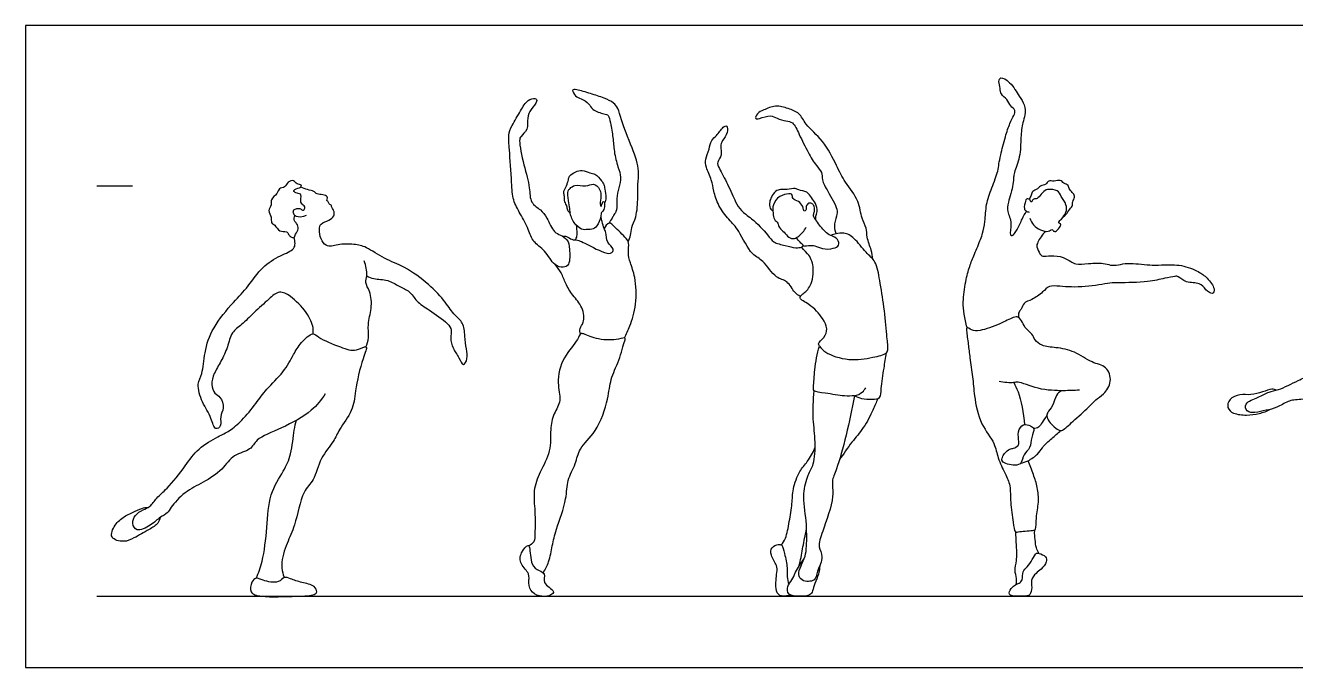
# Model space of a CAD drawing. Header units: millimetres. Extents: x 1.9 to 19.7, y 0.9 to 24.9.
# Drawn here: x 1.91 to 7.34, y 7.96 to 10.7 of the extents above; entities that cross this region are included whole.
import ezdxf

# ---------------------------------------------------------------- set-up
doc = ezdxf.new("R2010")
doc.units = ezdxf.units.MM
for name, color, linetype, true_color in [('AG-DIAGRAM', 7, 'Continuous', 0xfecc66), ('AG-GUIDE', 7, 'Continuous', 0xcccccc), ('AG-PEOPLE', 7, 'Continuous', 0x66ccff), ('X-VPRT', 6, 'Continuous', 0xff00ff)]:
    doc.layers.add(name, color=color, linetype=linetype, true_color=true_color)

msp = doc.modelspace()

# ---------------------------------------------------------------- linework, layer by layer
at = {"layer": 'AG-DIAGRAM'}
msp.add_line((2.2184, 8.2653), (15.6445, 8.2653), dxfattribs=at)
at = {"layer": 'AG-GUIDE'}
msp.add_line((2.2184, 10.0179), (2.3708, 10.0179), dxfattribs=at)
at = {"layer": 'AG-PEOPLE'}
for points, knots in [([(5.939, 9.413), (5.9335, 9.4318), (5.9257, 9.4713), (5.9196, 9.5234), (5.9314, 9.6092), (5.949, 9.6747), (5.969, 9.7244), (5.9972, 9.7897), (6.0058, 9.8156), (6.0171, 9.8681), (6.0185, 9.9401), (6.0437, 10.0077), (6.0715, 10.0799), (6.0742, 10.1119), (6.0829, 10.1527), (6.1017, 10.2278), (6.1199, 10.2839), (6.1383, 10.3175), (6.1475, 10.3424), (6.1222, 10.3584), (6.1118, 10.3893), (6.0811, 10.4084), (6.0817, 10.4349), (6.0718, 10.4628), (6.0819, 10.4876), (6.1278, 10.4598), (6.1608, 10.4008), (6.186, 10.3667), (6.1891, 10.3199), (6.1744, 10.2877), (6.1676, 10.2226), (6.168, 10.1446), (6.1403, 10.0774), (6.1373, 10.0548), (6.1372, 10.0226), (6.1136, 9.9476), (6.1086, 9.9083), (6.1343, 9.861), (6.1181, 9.8079), (6.1341, 9.8033), (6.156, 9.8334), (6.1734, 9.877), (6.1864, 9.8992), (6.1927, 9.9102)], [0, 0, 0, 0, 0.430989, 0.841103, 1.363163, 1.826485, 2.246664, 2.712831, 3.009982, 3.411232, 3.890248, 4.378306, 4.867517, 5.180061, 5.536784, 6.036633, 6.47539, 6.822276, 7.083442, 7.366471, 7.688271, 8.009726, 8.288677, 8.596388, 8.829133, 9.19662, 9.670705, 10.038275, 10.405139, 10.737348, 11.185195, 11.697738, 12.167268, 12.425421, 12.739867, 13.238121, 13.592532, 14.001531, 14.393078, 14.550926, 14.877423, 15.273461, 15.621511, 15.621511, 15.621511, 15.621511]), ([(4.4908, 9.7792), (4.4945, 9.7883), (4.5017, 9.8069), (4.503, 9.8425), (4.5274, 9.8848), (4.5327, 9.9703), (4.529, 10.025), (4.5411, 10.085), (4.5079, 10.1816), (4.4592, 10.2968), (4.4493, 10.3484), (4.428, 10.3746), (4.3866, 10.3953), (4.3303, 10.4116), (4.2748, 10.4297), (4.2452, 10.4315), (4.2657, 10.3982), (4.2882, 10.3916), (4.325, 10.3707), (4.3346, 10.3417), (4.386, 10.325), (4.4082, 10.3223), (4.4145, 10.284), (4.4264, 10.2235), (4.4288, 10.1662), (4.4449, 10.0993), (4.463, 10.0563), (4.449, 10.0091), (4.4397, 9.9654), (4.4447, 9.9158), (4.4293, 9.8943), (4.4216, 9.8808), (4.4124, 9.8659), (4.4079, 9.8585)], [0, 0, 0, 0, 0.312652, 0.647949, 1.049754, 1.581726, 2.012896, 2.44696, 3.034744, 3.689166, 4.098309, 4.416281, 4.80193, 5.255413, 5.708396, 5.94916, 6.250825, 6.547147, 6.907727, 7.222459, 7.634677, 7.889859, 8.223279, 8.683087, 9.128844, 9.605167, 9.995126, 10.387582, 10.782463, 11.184025, 11.467807, 11.695871, 11.990905, 11.990905, 11.990905, 11.990905]), ([(4.1774, 9.6823), (4.1886, 9.6731), (4.2118, 9.6677), (4.2427, 9.6802), (4.2401, 9.7484), (4.2343, 9.7896), (4.2001, 9.8093), (4.1717, 9.8193), (4.1432, 9.8823), (4.1183, 9.9167), (4.0687, 9.9452), (4.0718, 10.0144), (4.0435, 10.103), (4.0223, 10.2101), (4.0301, 10.2305), (4.0649, 10.2581), (4.0564, 10.3095), (4.0725, 10.3442), (4.1051, 10.3788), (4.0941, 10.3954), (4.0558, 10.3852), (4.0306, 10.3376), (3.9926, 10.2779), (3.9764, 10.2331), (3.9835, 10.1716), (3.9917, 10.0361), (3.9962, 9.9546), (4.0286, 9.9006), (4.065, 9.8336), (4.082, 9.7765), (4.1366, 9.7444), (4.1616, 9.6953), (4.1774, 9.6823)], [0, 0, 0, 0, 0.350197, 0.643699, 1.103804, 1.478169, 1.817807, 2.131416, 2.598537, 2.986446, 3.392797, 3.846154, 4.429372, 5.019924, 5.276264, 5.635346, 6.03617, 6.399574, 6.772858, 7.039598, 7.331995, 7.76382, 8.253672, 8.639206, 9.092765, 9.767398, 10.251158, 10.747629, 11.257447, 11.690307, 12.142396, 12.635122, 12.635122, 12.635122, 12.635122]), ([(5.5359, 9.7055), (5.5342, 9.7183), (5.5315, 9.7436), (5.5079, 9.7984), (5.5116, 9.8394), (5.4841, 9.881), (5.4802, 9.9565), (5.4149, 10.0334), (5.3808, 10.1055), (5.3278, 10.2128), (5.2481, 10.2761), (5.2249, 10.3309), (5.1738, 10.349), (5.1207, 10.3656), (5.0703, 10.3426), (5.0428, 10.3308), (5.0294, 10.3019), (5.0548, 10.3059), (5.0998, 10.3236), (5.1252, 10.3052), (5.1644, 10.2954), (5.1968, 10.2924), (5.2225, 10.2345), (5.2579, 10.1628), (5.2915, 10.1057), (5.3204, 10.078), (5.3171, 10.0411), (5.3437, 9.9941), (5.3877, 9.9198), (5.3804, 9.8906), (5.3676, 9.8443), (5.3749, 9.8235), (5.379, 9.8136)], [0, 0, 0, 0, 0.351368, 0.781341, 1.137042, 1.519805, 2.003467, 2.560053, 3.071447, 3.686659, 4.254404, 4.671845, 5.073105, 5.491699, 5.901548, 6.219075, 6.47844, 6.709387, 7.100322, 7.40782, 7.762674, 8.066673, 8.495504, 9.015916, 9.476493, 9.817454, 10.137309, 10.560352, 11.075968, 11.381753, 11.76216, 12.082654, 12.082654, 12.082654, 12.082654]), ([(5.2259, 9.5453), (5.2175, 9.5508), (5.1993, 9.5606), (5.1725, 9.6167), (5.1179, 9.62), (5.0701, 9.7038), (5.0148, 9.7202), (4.9655, 9.8284), (4.9215, 9.8733), (4.874, 9.9323), (4.8553, 9.9959), (4.8485, 10.043), (4.8216, 10.0965), (4.819, 10.1321), (4.8375, 10.1734), (4.8438, 10.2148), (4.869, 10.2317), (4.893, 10.2687), (4.9142, 10.2795), (4.9173, 10.2419), (4.892, 10.2125), (4.8821, 10.187), (4.894, 10.1502), (4.8672, 10.1202), (4.8803, 10.0897), (4.917, 10.0248), (4.9473, 9.951), (4.9723, 9.9101), (5.0195, 9.8802), (5.0882, 9.8109), (5.1084, 9.7745), (5.1616, 9.7645), (5.2052, 9.7513), (5.2243, 9.7549), (5.2332, 9.7569)], [0, 0, 0, 0, 0.310383, 0.73042, 1.128151, 1.654821, 2.080376, 2.674836, 3.136612, 3.619652, 4.074563, 4.468817, 4.898191, 5.229918, 5.607555, 5.963072, 6.270106, 6.649194, 6.865952, 7.162061, 7.518343, 7.806644, 8.142257, 8.473277, 8.774627, 9.26691, 9.778534, 10.156408, 10.580422, 11.136579, 11.49451, 11.896258, 12.278807, 12.573444, 12.573444, 12.573444, 12.573444]), ([(4.243, 9.9016), (4.2383, 9.9049), (4.2289, 9.9137), (4.2313, 9.9331), (4.2165, 9.949), (4.2196, 9.9727), (4.2119, 9.9905), (4.2234, 10.0129), (4.235, 10.0383), (4.236, 10.0628), (4.2661, 10.0792), (4.2936, 10.0883), (4.3261, 10.071), (4.3495, 10.0724), (4.3766, 10.0393), (4.3878, 10.0244), (4.3894, 10.0036), (4.3976, 9.9678), (4.3923, 9.9519), (4.3895, 9.9441)], [0, 0, 0, 0, 0.239849, 0.483179, 0.74171, 1.01626, 1.262285, 1.543539, 1.8516, 2.124948, 2.447973, 2.757948, 3.094413, 3.370491, 3.735894, 3.985472, 4.24388, 4.591204, 4.878495, 4.878495, 4.878495, 4.878495]), ([(3.1136, 9.8913), (3.0978, 9.8834), (3.0686, 9.8837), (3.0573, 9.9017), (3.0595, 9.9171), (3.0746, 9.9217), (3.0901, 9.9221), (3.1012, 9.9109), (3.1102, 9.9235), (3.1062, 9.9348), (3.0838, 9.9461), (3.0991, 9.9838), (3.0744, 9.9857), (3.059, 9.9931), (3.0638, 10.0065), (3.0931, 10.0095), (3.0959, 10.024), (3.0721, 10.024), (3.0614, 10.0449), (3.0335, 10.0359), (3.0254, 10.0105), (2.9952, 10.0098), (2.9922, 9.9835), (2.9585, 9.9617), (2.9684, 9.9359), (2.9465, 9.9128), (2.9682, 9.8858), (2.9615, 9.8587), (2.9827, 9.8523), (2.9968, 9.8186), (3.0314, 9.8273), (3.0382, 9.8102), (3.0465, 9.7999), (3.0644, 9.7935), (3.067, 9.8138), (3.0849, 9.8331), (3.0745, 9.8587), (3.061, 9.8668), (3.0624, 9.8844), (3.0652, 9.8919)], [0, 0, 0, 0, 0.345126, 0.601313, 0.810963, 1.031908, 1.264051, 1.469865, 1.663808, 1.855207, 2.124347, 2.447607, 2.700668, 2.928579, 3.10804, 3.417703, 3.582577, 3.839197, 4.104008, 4.384781, 4.675362, 4.960926, 5.241459, 5.590561, 5.87024, 6.168096, 6.490452, 6.773179, 7.021689, 7.353981, 7.666655, 7.892684, 8.112301, 8.330588, 8.56527, 8.861413, 9.146792, 9.378001, 9.633114, 9.633114, 9.633114, 9.633114]), ([(3.3727, 9.6333), (3.3826, 9.6288), (3.4028, 9.6186), (3.4652, 9.6197), (3.5097, 9.5874), (3.5577, 9.5706), (3.5854, 9.5218), (3.6397, 9.4885), (3.7174, 9.4346), (3.7381, 9.4036), (3.7277, 9.3677), (3.7411, 9.3219), (3.7659, 9.2886), (3.7851, 9.2411), (3.8065, 9.2834), (3.7978, 9.322), (3.7923, 9.3758), (3.7875, 9.4353), (3.7464, 9.4651), (3.7085, 9.5247), (3.6388, 9.6002), (3.5361, 9.6745), (3.4497, 9.7034), (3.3726, 9.7581), (3.3207, 9.7707), (3.2508, 9.77), (3.2236, 9.7586), (3.1965, 9.761), (3.1745, 9.7915), (3.1683, 9.8307), (3.1739, 9.8591), (3.2122, 9.8699), (3.234, 9.8875), (3.2354, 9.9085), (3.2232, 9.9256), (3.2201, 9.9394), (3.2101, 9.9392), (3.2079, 9.9545), (3.199, 9.9553), (3.2105, 9.9695), (3.1901, 9.9804), (3.1674, 9.9821), (3.1553, 9.9848), (3.1475, 9.9975), (3.1183, 10.001), (3.1006, 10.0092), (3.0913, 10.0132)], [0, 0, 0, 0, 0.330094, 0.774539, 1.201593, 1.603011, 2.016562, 2.486328, 3.0471, 3.37985, 3.715152, 4.104334, 4.499674, 4.838752, 5.148973, 5.521954, 5.950267, 6.38293, 6.776666, 7.254421, 7.844526, 8.49086, 9.048721, 9.595734, 10.023548, 10.496365, 10.808241, 11.086928, 11.428907, 11.793369, 12.081459, 12.432988, 12.732045, 12.97847, 13.243859, 13.445737, 13.603178, 13.812976, 13.943674, 14.138757, 14.384451, 14.668465, 14.862319, 15.069367, 15.373554, 15.692214, 15.692214, 15.692214, 15.692214]), ([(4.3106, 9.8313), (4.317, 9.8317), (4.3358, 9.8305), (4.3592, 9.8457), (4.3749, 9.883), (4.3739, 9.9064), (4.3835, 9.9082), (4.3891, 9.9281), (4.3907, 9.9522), (4.3798, 9.9522), (4.3763, 9.925), (4.3686, 9.9371), (4.3745, 9.9667), (4.3739, 10.0043), (4.3414, 10.0336), (4.3094, 10.0106), (4.2621, 10.0278), (4.2419, 10.0068), (4.2305, 9.9974), (4.2339, 9.9548), (4.2416, 9.9214), (4.242, 9.8946), (4.2621, 9.8496), (4.2973, 9.8287), (4.306, 9.831), (4.3106, 9.8313)], [0, 0, 0, 0, 0.280985, 0.579938, 0.949098, 1.209674, 1.359061, 1.621183, 1.891252, 2.024043, 2.289374, 2.428109, 2.747848, 3.105428, 3.444551, 3.781528, 4.173126, 4.461088, 4.67163, 5.03793, 5.382916, 5.678952, 6.08233, 6.436113, 6.641746, 6.641746, 6.641746, 6.641746]), ([(5.2921, 9.872), (5.2918, 9.8774), (5.2913, 9.8889), (5.3011, 9.9082), (5.2924, 9.9452), (5.2742, 9.9671), (5.2567, 9.9955), (5.2188, 9.9989), (5.2046, 10.0104), (5.1689, 10.0002), (5.1424, 10.0042), (5.1183, 9.9975), (5.1019, 9.9701), (5.0933, 9.9515), (5.0947, 9.9217), (5.1043, 9.9144), (5.1087, 9.9114)], [0, 0, 0, 0, 0.227046, 0.484205, 0.82178, 1.128095, 1.444472, 1.777893, 2.012152, 2.342935, 2.639949, 2.909903, 3.219655, 3.482717, 3.776656, 4.004037, 4.004037, 4.004037, 4.004037]), ([(6.2069, 9.8803), (6.2103, 9.8698), (6.2212, 9.8492), (6.2511, 9.8291), (6.2844, 9.8191), (6.3018, 9.8349), (6.3057, 9.8258), (6.3188, 9.8203), (6.3331, 9.8396), (6.3433, 9.8553), (6.331, 9.8574), (6.3288, 9.8654), (6.344, 9.8768), (6.3646, 9.9046), (6.3658, 9.9392), (6.3397, 9.9716), (6.3299, 10.0027), (6.2863, 10.003), (6.2711, 10.0015), (6.2512, 9.9763), (6.2351, 9.9606), (6.2205, 9.9647), (6.2127, 9.9419), (6.2088, 9.9641), (6.1903, 9.9628), (6.1884, 9.9533), (6.1796, 9.9205), (6.1908, 9.9104), (6.1999, 9.9069), (6.2046, 9.9066)], [0, 0, 0, 0, 0.324715, 0.663089, 0.987504, 1.223136, 1.366824, 1.553505, 1.825963, 2.042102, 2.204913, 2.339917, 2.572705, 2.903448, 3.222942, 3.581154, 3.887178, 4.233754, 4.454667, 4.767667, 5.02948, 5.226727, 5.435875, 5.635969, 5.847361, 6.016751, 6.335592, 6.539803, 6.749096, 6.749096, 6.749096, 6.749096]), ([(6.3497, 9.8855), (6.3545, 9.889), (6.3641, 9.8965), (6.3764, 9.9188), (6.3927, 9.934), (6.3872, 9.9513), (6.4019, 9.9703), (6.3935, 9.9873), (6.375, 10.0007), (6.3737, 10.0229), (6.3511, 10.0274), (6.3384, 10.0467), (6.3108, 10.0353), (6.2861, 10.0439), (6.2774, 10.0218), (6.2506, 10.0198), (6.2413, 10.0042), (6.216, 9.997), (6.2139, 9.9775), (6.2072, 9.9669), (6.2042, 9.9615)], [0, 0, 0, 0, 0.237289, 0.522083, 0.77688, 0.999727, 1.259381, 1.487713, 1.752724, 1.996542, 2.248854, 2.498098, 2.78831, 3.054237, 3.296659, 3.571773, 3.806052, 4.077201, 4.312231, 4.555488, 4.555488, 4.555488, 4.555488]), ([(5.3074, 9.3337), (5.3056, 9.3369), (5.2985, 9.3459), (5.331, 9.3703), (5.3441, 9.409), (5.3224, 9.4547), (5.27, 9.5129), (5.2142, 9.5361), (5.239, 9.5595), (5.2763, 9.5885), (5.2863, 9.6755), (5.2648, 9.7256), (5.2182, 9.7638), (5.2645, 9.7621), (5.2883, 9.7652), (5.3201, 9.7459), (5.3662, 9.7494), (5.394, 9.7611), (5.3884, 9.7932), (5.3547, 9.8061), (5.3305, 9.8208), (5.2957, 9.8667), (5.2797, 9.8892), (5.2833, 9.8987), (5.2885, 9.9138), (5.2846, 9.9348), (5.2757, 9.9448), (5.2602, 9.9463), (5.2489, 9.93), (5.2534, 9.9142), (5.24, 9.9067), (5.2381, 9.9326), (5.22, 9.9533), (5.1906, 9.9596), (5.1931, 9.9837), (5.1745, 9.9853), (5.1346, 9.9767), (5.1059, 9.9389), (5.1095, 9.9034), (5.1118, 9.8738), (5.1332, 9.8608), (5.1336, 9.8375), (5.1585, 9.8217), (5.1741, 9.7956), (5.2018, 9.791), (5.221, 9.8034), (5.2436, 9.8268), (5.2507, 9.8413)], [0, 0, 0, 0, 0.186292, 0.521049, 0.872055, 1.261059, 1.776632, 2.164036, 2.425014, 2.813096, 3.323731, 3.760286, 4.111291, 4.411654, 4.703369, 5.035999, 5.420985, 5.705888, 5.98524, 6.311719, 6.619526, 7.051023, 7.336872, 7.499991, 7.724088, 7.982241, 8.181551, 8.385418, 8.620847, 8.840654, 9.000132, 9.252938, 9.553709, 9.842298, 10.078062, 10.288732, 10.6468, 11.021948, 11.356058, 11.654322, 11.918421, 12.172079, 12.469851, 12.778727, 13.05454, 13.319985, 13.712795, 13.712795, 13.712795, 13.712795]), ([(4.2109, 9.8026), (4.216, 9.8033), (4.2274, 9.805), (4.2485, 9.7861), (4.2759, 9.7895), (4.3285, 9.7611), (4.415, 9.7169), (4.4329, 9.7511), (4.3951, 9.7737), (4.3975, 9.819), (4.386, 9.8349), (4.3789, 9.866), (4.3748, 9.8786), (4.3728, 9.8852)], [0, 0, 0, 0, 0.228138, 0.519398, 0.805523, 1.266443, 1.812452, 2.06965, 2.422945, 2.794971, 3.05261, 3.371102, 3.634164, 3.634164, 3.634164, 3.634164]), ([(4.2634, 9.7874), (4.2669, 9.792), (4.2737, 9.8025), (4.2712, 9.8269), (4.2711, 9.8409), (4.2705, 9.8481)], [0, 0, 0, 0, 0.2416854, 0.5222923, 0.7915642, 0.7915642, 0.7915642, 0.7915642]), ([(4.4742, 9.3688), (4.483, 9.3855), (4.4995, 9.421), (4.5277, 9.5125), (4.5233, 9.6259), (4.4992, 9.6882), (4.4876, 9.7319), (4.4968, 9.776), (4.4769, 9.7999), (4.4258, 9.8484), (4.4096, 9.8654), (4.391, 9.8459), (4.3871, 9.8362)], [0, 0, 0, 0, 0.435137, 0.999718, 1.617395, 2.086539, 2.471558, 2.838303, 3.158262, 3.646764, 3.894608, 4.218307, 4.218307, 4.218307, 4.218307]), ([(3.143, 9.386), (3.144, 9.3947), (3.1468, 9.414), (3.1169, 9.4824), (3.0514, 9.5466), (2.9983, 9.5737), (2.9522, 9.5329), (2.8903, 9.4775), (2.8405, 9.4256), (2.7923, 9.3942), (2.7793, 9.3285), (2.7504, 9.2691), (2.7195, 9.218), (2.7056, 9.1716), (2.7204, 9.1292), (2.7488, 9.1184), (2.7665, 9.0676), (2.7422, 9.034), (2.7549, 8.9923), (2.7216, 8.9714), (2.7085, 9.0325), (2.6679, 9.0909), (2.6439, 9.1728), (2.6734, 9.2166), (2.6776, 9.3101), (2.712, 9.4148), (2.7991, 9.518), (2.8702, 9.5919), (2.9235, 9.6732), (3.0004, 9.7207), (3.0633, 9.7445), (3.0672, 9.772), (3.0649, 9.7897), (3.0615, 9.7975)], [0, 0, 0, 0, 0.294764, 0.781534, 1.34562, 1.755049, 2.177973, 2.71317, 3.204731, 3.627318, 4.086119, 4.559528, 5.005436, 5.402589, 5.764578, 6.071722, 6.465836, 6.827984, 7.187245, 7.455557, 7.854944, 8.367972, 8.877415, 9.279144, 9.82311, 10.437531, 11.098434, 11.614665, 12.202602, 12.766963, 13.259015, 13.537695, 13.829296, 13.829296, 13.829296, 13.829296]), ([(5.2397, 9.7618), (5.2349, 9.7674), (5.225, 9.7784), (5.2134, 9.79), (5.2074, 9.7956)], [0, 0, 0, 0, 0.2659039, 0.5461302, 0.5461302, 0.5461302, 0.5461302]), ([(5.3074, 9.3337), (5.3156, 9.324), (5.3327, 9.3022), (5.4359, 9.2672), (5.5296, 9.2841), (5.5975, 9.2996), (5.6017, 9.3254), (5.5944, 9.3874), (5.5853, 9.5015), (5.5654, 9.6106), (5.5528, 9.6964), (5.5045, 9.732), (5.4596, 9.7963), (5.4149, 9.8205), (5.3792, 9.8142), (5.3637, 9.8094), (5.3564, 9.8063)], [0, 0, 0, 0, 0.349693, 0.920903, 1.494601, 1.935946, 2.185895, 2.621684, 3.235258, 3.843063, 4.349556, 4.7769, 5.27571, 5.6682, 5.995795, 6.27212, 6.27212, 6.27212, 6.27212]), ([(6.2753, 9.8236), (6.2604, 9.8119), (6.2409, 9.7783), (6.2335, 9.7586), (6.2499, 9.7278), (6.2613, 9.7143), (6.2986, 9.7229), (6.3495, 9.7156), (6.3816, 9.695), (6.4039, 9.6809), (6.4586, 9.6874), (6.5284, 9.6895), (6.558, 9.6756), (6.5969, 9.6837), (6.6379, 9.6899), (6.7322, 9.6776), (6.7813, 9.6814), (6.8556, 9.6827), (6.928, 9.6539), (6.9645, 9.6273), (7.0004, 9.5821), (6.9893, 9.5505), (6.9564, 9.5752), (6.9349, 9.6077), (6.8748, 9.6008), (6.8431, 9.6325), (6.8264, 9.6321), (6.7787, 9.6228), (6.7136, 9.6055), (6.5874, 9.6043), (6.5499, 9.6052), (6.442, 9.5821), (6.3394, 9.5884), (6.2889, 9.594), (6.2623, 9.5632), (6.2184, 9.531), (6.1794, 9.521), (6.1714, 9.4911), (6.1589, 9.4805), (6.1574, 9.464), (6.1584, 9.4565)], [0, 0, 0, 0, 0.423778, 0.67972, 0.99894, 1.220545, 1.552116, 1.961241, 2.303537, 2.57945, 2.994142, 3.466604, 3.782163, 4.11863, 4.490495, 5.031633, 5.437394, 5.916307, 6.407916, 6.79532, 7.210967, 7.461845, 7.777345, 8.12601, 8.54462, 8.90237, 9.119081, 9.492761, 9.978516, 10.598522, 10.955871, 11.53621, 12.121553, 12.498688, 12.841142, 13.259397, 13.606292, 13.897553, 14.121033, 14.389166, 14.389166, 14.389166, 14.389166]), ([(3.3695, 9.33), (3.3743, 9.343), (3.3834, 9.3706), (3.3749, 9.4281), (3.396, 9.4935), (3.3908, 9.5668), (3.3623, 9.6042), (3.3782, 9.6363), (3.3692, 9.6783), (3.3613, 9.6976)], [0, 0, 0, 0, 0.372411, 0.803185, 1.285039, 1.774871, 2.145607, 2.468631, 2.924836, 2.924836, 2.924836, 2.924836]), ([(4.2859, 9.3849), (4.2839, 9.3928), (4.2808, 9.4115), (4.3049, 9.4343), (4.2984, 9.5031), (4.2524, 9.5488), (4.2222, 9.6002), (4.2061, 9.6469), (4.1873, 9.6711), (4.1774, 9.6823)], [0, 0, 0, 0, 0.285965, 0.599643, 1.055324, 1.523519, 1.967847, 2.371757, 2.758518, 2.758518, 2.758518, 2.758518]), ([(8.0372, 9.2206), (8.0265, 9.2155), (8.0019, 9.2031), (7.9466, 9.2433), (7.8916, 9.2107), (7.7704, 9.1863), (7.6913, 9.1653), (7.6565, 9.1479), (7.5635, 9.1336), (7.5173, 9.1422), (7.4689, 9.1138), (7.3656, 9.1058), (7.3112, 9.1022), (7.2637, 9.0688), (7.2173, 9.06), (7.1714, 9.0486), (7.1326, 9.0497), (7.1222, 9.0949), (7.1855, 9.1131), (7.2287, 9.141), (7.2718, 9.1439), (7.355, 9.1894), (7.4086, 9.2086), (7.4757, 9.2541), (7.5489, 9.2388), (7.6012, 9.2631), (7.6878, 9.3173), (7.7902, 9.3686), (7.8887, 9.4032), (7.9579, 9.4642), (7.9981, 9.4914), (8.0265, 9.5064), (8.0655, 9.4963), (8.1068, 9.4567), (8.1326, 9.4061), (8.1951, 9.3345), (8.2077, 9.3132), (8.1848, 9.2875), (8.1304, 9.2311), (8.1231, 9.1848), (8.1186, 9.1227), (8.0869, 9.0133), (8.0521, 8.959), (8.0276, 8.9084), (8.02, 8.838), (7.9873, 8.7775), (7.967, 8.7545), (7.9578, 8.6678), (7.956, 8.5866), (7.9268, 8.4769), (7.9436, 8.3898), (7.9512, 8.3489), (7.9903, 8.3277), (8.0097, 8.3247)], [0, 0, 0, 0, 0.336339, 0.763248, 1.196074, 1.832408, 2.336978, 2.692927, 3.231118, 3.614252, 4.024529, 4.597306, 5.019136, 5.434426, 5.823347, 6.215593, 6.541705, 6.851095, 7.281973, 7.689003, 8.0561, 8.596061, 9.037192, 9.528954, 9.998957, 10.41713, 10.984678, 11.595925, 12.175434, 12.713191, 13.102849, 13.407785, 13.749785, 14.164864, 14.609673, 15.15649, 15.407239, 15.715296, 16.214681, 16.593217, 17.038122, 17.640426, 18.096228, 18.509191, 18.988892, 19.445975, 19.755108, 20.262558, 20.788304, 21.388825, 21.913352, 22.264579, 22.69726, 22.69726, 22.69726, 22.69726]), ([(6.3414, 9.1434), (6.3336, 9.1377), (6.3166, 9.1254), (6.3081, 9.0778), (6.2815, 9.0515), (6.2792, 9.0344), (6.2862, 9.0095), (6.3341, 8.9679), (6.3535, 8.9776), (6.4013, 9.0208), (6.4637, 9.0778), (6.4878, 9.1045), (6.5257, 9.1276), (6.5609, 9.1816), (6.5376, 9.251), (6.4687, 9.2605), (6.4005, 9.3137), (6.3208, 9.3283), (6.2591, 9.3321), (6.2279, 9.3585), (6.218, 9.3866), (6.1882, 9.4077), (6.1762, 9.4345), (6.1604, 9.461), (6.1324, 9.4573), (6.0798, 9.4259), (5.9965, 9.398), (5.9598, 9.3986), (5.9362, 9.4194), (5.9363, 9.3946), (5.9446, 9.3392), (5.9501, 9.2836), (5.9641, 9.1993), (5.9686, 9.1212), (5.9926, 8.9982), (6.06, 8.9219), (6.0678, 8.8557), (6.1017, 8.7902), (6.1263, 8.7375), (6.1218, 8.6656), (6.1369, 8.5875), (6.1405, 8.5336), (6.1646, 8.5435), (6.2233, 8.5455), (6.235, 8.5504), (6.2327, 8.6046), (6.247, 8.6663), (6.2409, 8.73), (6.2224, 8.7854), (6.2079, 8.825), (6.1997, 8.8443)], [0, 0, 0, 0, 0.302367, 0.688269, 1.025678, 1.242237, 1.527008, 1.95746, 2.189698, 2.640417, 3.165748, 3.500256, 3.866797, 4.30507, 4.741736, 5.190534, 5.711244, 6.218986, 6.656911, 6.998046, 7.300161, 7.630749, 7.940827, 8.233298, 8.49998, 8.94636, 9.477791, 9.818665, 10.076726, 10.290986, 10.716894, 11.14881, 11.659342, 12.166602, 12.791042, 13.349903, 13.800919, 14.278558, 14.703576, 15.175491, 15.69634, 16.061799, 16.307869, 16.741745, 16.917126, 17.307043, 17.770957, 18.215295, 18.645145, 19.091893, 19.091893, 19.091893, 19.091893]), ([(3.1953, 9.1294), (3.1781, 9.104), (3.1394, 9.053), (3.0127, 8.9818), (2.8988, 8.9414), (2.8791, 8.8865), (2.7989, 8.8734), (2.7577, 8.8028), (2.6731, 8.75), (2.596, 8.7137), (2.5353, 8.6484), (2.5224, 8.6193), (2.4877, 8.6034), (2.4511, 8.5676), (2.388, 8.5365), (2.368, 8.5774), (2.3802, 8.6134), (2.4163, 8.635), (2.4486, 8.6464), (2.4749, 8.6884), (2.5227, 8.725), (2.5995, 8.8229), (2.6485, 8.8966), (2.7357, 8.9472), (2.7872, 8.9707), (2.8413, 9.0162), (2.9, 9.0891), (2.9432, 9.1513), (3.0183, 9.2204), (3.0591, 9.2976), (3.0884, 9.347), (3.1429, 9.3973), (3.167, 9.3663), (3.2617, 9.3287), (3.3226, 9.3075), (3.3843, 9.3457), (3.3496, 9.2701), (3.3222, 9.1429), (3.3163, 9.059), (3.2539, 8.9793), (3.2331, 8.9249), (3.1718, 8.8575), (3.1502, 8.7573), (3.0946, 8.7151), (3.0685, 8.5647), (3.0312, 8.4966), (3.0027, 8.4034), (3.0158, 8.3575), (3.0184, 8.3485), (3.0198, 8.3446)], [0, 0, 0, 0, 0.553938, 1.254839, 1.876415, 2.281138, 2.765108, 3.277429, 3.846384, 4.392672, 4.924534, 5.240115, 5.576427, 6.006179, 6.450578, 6.778542, 7.121656, 7.487473, 7.821216, 8.209205, 8.661213, 9.29956, 9.855839, 10.420353, 10.854385, 11.332608, 11.88857, 12.395629, 12.975601, 13.50989, 13.964254, 14.412775, 14.724684, 15.305872, 15.786853, 16.163143, 16.578376, 17.261079, 17.796489, 18.356318, 18.798554, 19.341856, 19.909882, 20.383042, 21.074161, 21.607002, 22.165948, 22.54766, 22.751755, 22.751755, 22.751755, 22.751755]), ([(4.1265, 8.3658), (4.136, 8.3805), (4.1537, 8.4113), (4.1657, 8.484), (4.1818, 8.551), (4.2298, 8.6803), (4.2262, 8.7596), (4.2681, 8.8307), (4.2791, 8.9002), (4.3593, 8.9669), (4.4063, 9.1066), (4.4124, 9.1919), (4.4515, 9.269), (4.4737, 9.3516), (4.4814, 9.373), (4.4434, 9.3596), (4.3646, 9.3571), (4.3039, 9.386), (4.2846, 9.3894), (4.2743, 9.3558), (4.208, 9.2867), (4.1818, 9.1784), (4.2082, 9.102), (4.1698, 9.0449), (4.155, 8.976), (4.1627, 8.883), (4.1113, 8.797), (4.0824, 8.7153), (4.0934, 8.6284), (4.0915, 8.5376), (4.0914, 8.4972), (4.0737, 8.4847), (4.0656, 8.4808)], [0, 0, 0, 0, 0.418951, 0.902286, 1.395797, 2.067329, 2.585877, 3.094135, 3.565535, 4.144209, 4.840329, 5.373858, 5.917881, 6.454202, 6.656595, 6.965802, 7.499218, 7.970097, 8.18401, 8.488403, 9.054901, 9.661905, 10.161837, 10.618124, 11.10037, 11.651585, 12.225009, 12.755889, 13.300137, 13.853331, 14.205075, 14.506001, 14.506001, 14.506001, 14.506001]), ([(5.4574, 9.1212), (5.4431, 9.1204), (5.414, 9.1184), (5.3364, 9.1334), (5.2792, 9.1378), (5.2835, 9.1634), (5.2859, 9.2374), (5.2987, 9.3005), (5.3074, 9.3337)], [0, 0, 0, 0, 0.370464, 0.88488, 1.279818, 1.515531, 1.996317, 2.569237, 2.569237, 2.569237, 2.569237]), ([(5.4574, 9.1212), (5.4672, 9.1166), (5.4876, 9.1086), (5.5325, 9.1055), (5.5715, 9.1092), (5.5705, 9.1562), (5.5844, 9.2405), (5.5903, 9.283), (5.5937, 9.3049)], [0, 0, 0, 0, 0.321128, 0.70493, 1.021917, 1.374854, 1.902314, 2.363017, 2.363017, 2.363017, 2.363017]), ([(6.4191, 9.1459), (6.3962, 9.1439), (6.3492, 9.1427), (6.2464, 9.1448), (6.1567, 9.1855), (6.1392, 9.1748), (6.0958, 9.178), (6.0755, 9.1829)], [0, 0, 0, 0, 0.466866, 1.051469, 1.586384, 1.830192, 2.275419, 2.275419, 2.275419, 2.275419]), ([(6.1385, 9.1778), (6.1452, 9.1648), (6.1594, 9.1392), (6.1826, 9.0453), (6.1837, 8.9978)], [0, 0, 0, 0, 0.372405, 1.044559, 1.044559, 1.044559, 1.044559]), ([(5.4574, 9.1212), (5.4473, 9.0648), (5.424, 8.9589), (5.3847, 8.8114), (5.3567, 8.7561), (5.3748, 8.6889), (5.3218, 8.5449), (5.2985, 8.4782), (5.3282, 8.4342), (5.2977, 8.3738), (5.2906, 8.3308), (5.2688, 8.329), (5.2515, 8.3283), (5.2318, 8.3313), (5.2134, 8.358), (5.229, 8.3963), (5.2489, 8.4376), (5.2535, 8.4809), (5.2544, 8.5904), (5.233, 8.6991), (5.2573, 8.7837), (5.2866, 8.8291), (5.2927, 8.9277), (5.2781, 9.0218), (5.2813, 9.103), (5.2846, 9.1431)], [-4.942633, -4.942633, -4.942633, -4.942633, -4.201942, -3.510796, -3.088022, -2.634379, -1.933621, -1.46705, -1.092328, -0.637255, -0.281401, 0, 0, 0.294793, 0.5887, 0.941936, 1.321327, 1.689843, 2.276675, 2.884035, 3.396091, 3.807142, 4.35254, 4.913893, 5.534862, 5.534862, 5.534862, 5.534862]), ([(5.4574, 9.1212), (5.4696, 9.1238), (5.4927, 9.1358), (5.5018, 9.1493), (5.5056, 9.1561)], [0, 0, 0, 0, 0.3450888, 0.6193161, 0.6193161, 0.6193161, 0.6193161]), ([(7.2615, 9.1456), (7.2553, 9.1478), (7.2412, 9.1529), (7.2003, 9.1368), (7.1525, 9.1232), (7.1055, 9.1299), (7.0581, 9.1111), (7.0477, 9.0684), (7.0779, 9.0431), (7.1337, 9.0368), (7.1877, 9.0441), (7.2206, 9.0561), (7.236, 9.0637)], [0, 0, 0, 0, 0.251757, 0.617941, 1.019099, 1.407629, 1.793241, 2.129115, 2.455022, 2.875058, 3.294116, 3.699444, 3.699444, 3.699444, 3.699444]), ([(5.5561, 9.1094), (5.5503, 9.0928), (5.5374, 9.0602), (5.4972, 8.9819), (5.4452, 8.925), (5.4103, 8.8734), (5.3932, 8.8477)], [0, 0, 0, 0, 0.409691, 0.931725, 1.43423, 1.977623, 1.977623, 1.977623, 1.977623]), ([(2.9006, 8.3422), (2.9105, 8.366), (2.9302, 8.4153), (2.9483, 8.5618), (2.9525, 8.6977), (3.0173, 8.7995), (3.0519, 8.8682), (3.0606, 8.9753), (3.069, 9.003), (3.0725, 9.0171)], [0, 0, 0, 0, 0.507708, 1.203023, 1.884383, 2.499771, 3.015557, 3.599223, 3.980286, 3.980286, 3.980286, 3.980286]), ([(6.2802, 9.0386), (6.2734, 9.028), (6.2585, 9.0085), (6.2475, 8.9847), (6.2308, 8.9816), (6.2234, 8.9815)], [0, 0, 0, 0, 0.3456438, 0.6254837, 0.8892126, 0.8892126, 0.8892126, 0.8892126]), ([(6.0897, 8.8418), (6.0971, 8.8323), (6.1439, 8.8207), (6.174, 8.8319), (6.1781, 8.8722), (6.2127, 8.8986), (6.2109, 8.9422), (6.2303, 8.9826), (6.2097, 8.9935), (6.1776, 9.0046), (6.1527, 8.9674), (6.1611, 8.9267), (6.1596, 8.9085), (6.1368, 8.8959), (6.1214, 8.8964), (6.0976, 8.8762), (6.0897, 8.8596), (6.0856, 8.847), (6.0897, 8.8418)], [0, 0, 0, 0, 0.418761, 0.721682, 1.056818, 1.412056, 1.782164, 2.132471, 2.370835, 2.676913, 3.020309, 3.38039, 3.609361, 3.877571, 4.101647, 4.404152, 4.653293, 4.883734, 4.883734, 4.883734, 4.883734]), ([(6.1674, 8.8331), (6.1785, 8.8356), (6.1999, 8.8421), (6.2436, 8.8713), (6.2582, 8.9009), (6.3016, 8.9402), (6.3263, 8.9621), (6.3396, 8.973)], [0, 0, 0, 0, 0.329433, 0.725614, 1.051421, 1.47376, 1.878245, 1.878245, 1.878245, 1.878245]), ([(5.1446, 8.4843), (5.1515, 8.4935), (5.1665, 8.513), (5.1792, 8.5857), (5.1922, 8.6603), (5.1923, 8.7231), (5.2206, 8.801), (5.2575, 8.8387), (5.2795, 8.8792), (5.2895, 8.8993)], [0, 0, 0, 0, 0.32648, 0.798383, 1.286658, 1.73074, 2.224467, 2.631206, 3.087172, 3.087172, 3.087172, 3.087172]), ([(2.4898, 8.6018), (2.4878, 8.5933), (2.4818, 8.5742), (2.4413, 8.5489), (2.3771, 8.5136), (2.3381, 8.494), (2.2678, 8.5108), (2.2958, 8.5735), (2.3343, 8.607), (2.3817, 8.6272), (2.4178, 8.6447), (2.4323, 8.6448), (2.439, 8.6447)], [0, 0, 0, 0, 0.295376, 0.68895, 1.184138, 1.575553, 1.994878, 2.408572, 2.830998, 3.246254, 3.606232, 3.864749, 3.864749, 3.864749, 3.864749]), ([(5.2193, 8.3913), (5.2208, 8.3961), (5.2279, 8.421), (5.2367, 8.4777), (5.2465, 8.523), (5.2527, 8.5544)], [0.27989, 0.27989, 0.27989, 0.27989, 0.395763, 0.865869, 1.334777, 1.334777, 1.334777, 1.334777]), ([(6.1487, 8.3159), (6.1501, 8.3243), (6.153, 8.3418), (6.1394, 8.376), (6.1535, 8.4184), (6.1497, 8.4802), (6.1483, 8.5195), (6.1467, 8.5394)], [0, 0, 0, 0, 0.284386, 0.613284, 0.983594, 1.425039, 1.861517, 1.861517, 1.861517, 1.861517]), ([(6.2448, 8.4489), (6.2409, 8.4564), (6.2331, 8.4721), (6.2299, 8.5067), (6.2269, 8.5289), (6.2278, 8.5478)], [0, 0, 0, 0, 0.2846463, 0.6442719, 0.9759039, 0.9759039, 0.9759039, 0.9759039]), ([(4.1218, 8.2653), (4.1356, 8.2639), (4.1584, 8.2665), (4.182, 8.2897), (4.1184, 8.318), (4.1402, 8.3627), (4.1064, 8.3751), (4.0718, 8.3975), (4.0714, 8.4714), (4.0621, 8.4888), (4.0275, 8.4504), (4.0256, 8.4006), (4.0722, 8.3635), (4.0621, 8.3221), (4.0761, 8.2766), (4.1069, 8.2668), (4.1218, 8.2653)], [0, 0, 0, 0, 0.355562, 0.607383, 1.031546, 1.367557, 1.654845, 2.019325, 2.508142, 2.697305, 3.068483, 3.468538, 3.885516, 4.246404, 4.624297, 5.007044, 5.007044, 5.007044, 5.007044]), ([(5.1849, 8.2699), (5.1577, 8.2641), (5.1344, 8.2642), (5.1169, 8.2988), (5.1261, 8.3668), (5.1285, 8.3972), (5.0976, 8.4384), (5.0992, 8.476), (5.1315, 8.4877), (5.1501, 8.4857), (5.1589, 8.445), (5.1724, 8.3866), (5.168, 8.3518), (5.1735, 8.3267), (5.1768, 8.3158)], [0, 0, 0, 0, 0.308417, 0.621326, 1.075584, 1.386159, 1.773118, 2.088418, 2.392686, 2.605289, 2.94607, 3.383329, 3.725413, 4.009522, 4.009522, 4.009522, 4.009522]), ([(5.3088, 8.3951), (5.3082, 8.3832), (5.306, 8.3592), (5.2863, 8.3201), (5.2797, 8.2882), (5.2677, 8.2659), (5.224, 8.2649), (5.1712, 8.2658), (5.1684, 8.3092), (5.1921, 8.3346), (5.2045, 8.3694), (5.2288, 8.4068), (5.242, 8.425)], [0, 0, 0, 0, 0.337512, 0.710425, 1.03367, 1.292452, 1.660278, 2.04714, 2.368058, 2.693229, 3.036064, 3.499988, 3.499988, 3.499988, 3.499988]), ([(6.1946, 8.2665), (6.2001, 8.2673), (6.2099, 8.2705), (6.2184, 8.3046), (6.2088, 8.3329), (6.2331, 8.3647), (6.2554, 8.3793), (6.281, 8.4097), (6.2788, 8.4374), (6.247, 8.4481), (6.2342, 8.4526), (6.2167, 8.4199), (6.1983, 8.3903), (6.1732, 8.372), (6.1784, 8.3341), (6.1617, 8.3202), (6.1451, 8.3157), (6.1273, 8.3003), (6.1099, 8.2678), (6.1577, 8.2649), (6.1852, 8.2651), (6.1946, 8.2665)], [0, 0, 0, 0, 0.207173, 0.51821, 0.824954, 1.160283, 1.461054, 1.806007, 2.074655, 2.38585, 2.571147, 2.893241, 3.23748, 3.537013, 3.864785, 4.109488, 4.337282, 4.617401, 4.900242, 5.241648, 5.59303, 5.59303, 5.59303, 5.59303]), ([(3.0198, 8.3446), (3.0274, 8.3473), (3.0496, 8.3387), (3.0942, 8.3223), (3.1495, 8.3142), (3.1627, 8.2842), (3.1472, 8.267), (3.0679, 8.2657), (2.9283, 8.2596), (2.8701, 8.2764), (2.8783, 8.3266), (2.9003, 8.3479), (2.9292, 8.3312), (2.9971, 8.3176), (3.0118, 8.3417), (3.0198, 8.3446)], [0, 0, 0, 0, 0.305573, 0.716373, 1.141187, 1.430056, 1.659239, 2.16423, 2.867955, 3.269396, 3.638522, 3.925756, 4.24593, 4.709602, 5.028927, 5.028927, 5.028927, 5.028927])]:
    msp.add_open_spline(points, degree=3, knots=knots, dxfattribs=at)
at = {"layer": 'X-VPRT'}
msp.add_lwpolyline([(1.9136, 10.7037), (1.9136, 7.9605), (15.9344, 7.9605), (15.9344, 10.7037)], close=True, dxfattribs=at)

doc.saveas('drawing.dxf')
